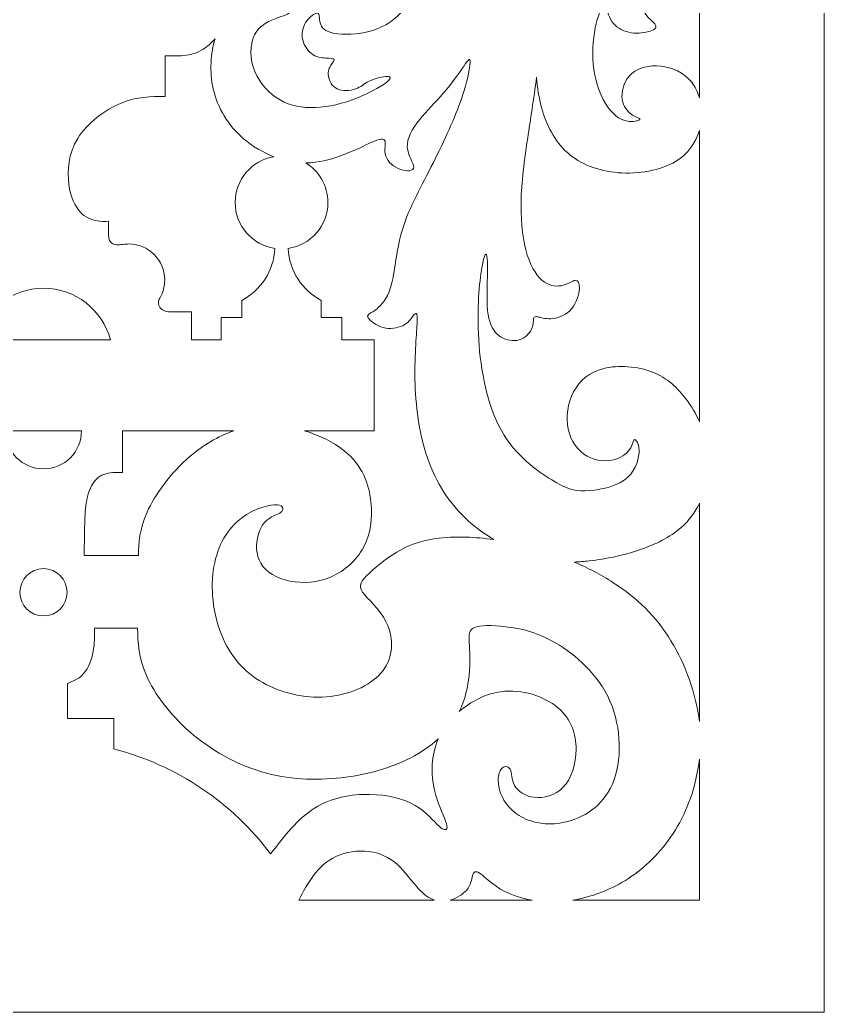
# Model space of a CAD drawing. Header units: millimetres. Extents: x -77 to 114, y -14 to 198.
# Drawn here: x 36.73 to 70.68, y 3.43 to 45.3 of the extents above; entities that cross this region are included whole.
import ezdxf

# ---------------------------------------------------------------- set-up
doc = ezdxf.new("R2010")
doc.units = ezdxf.units.MM
doc.header["$MEASUREMENT"] = 0
doc.layers.add('Default', color=7, linetype='Continuous')

msp = doc.modelspace()

# ---------------------------------------------------------------- linework, layer by layer
at = {"layer": 'Default', "lineweight": 9}
msp.add_lwpolyline([(4.776, 3.427), (70.682, 3.427), (70.682, 109.822), (4.776, 109.822), (4.776, 3.427)], close=True, dxfattribs=at)
for points, knots in [([(65.415, 54.648), (65.316, 54.094), (65.168, 53.525), (64.997, 52.915), (64.997, 52.915), (64.634, 51.616), (63.834, 50.07), (63.455, 49.088), (63.455, 49.088), (63.076, 48.107), (62.935, 47.447), (62.889, 46.912), (62.889, 46.912), (62.842, 46.376), (62.892, 45.963), (63.055, 45.671), (63.055, 45.671), (63.218, 45.379), (63.495, 45.206), (63.563, 45.077), (63.563, 45.077), (63.631, 44.948), (63.489, 44.861), (63.261, 44.803), (63.261, 44.803), (63.033, 44.744), (62.719, 44.713), (62.43, 44.778), (62.43, 44.778), (62.141, 44.843), (61.876, 45.003), (61.719, 45.237), (61.719, 45.237), (61.562, 45.471), (61.512, 45.779), (61.448, 45.89), (61.448, 45.89), (61.383, 46), (61.303, 45.914), (61.192, 45.594), (61.192, 45.594), (61.081, 45.274), (60.94, 44.72), (60.915, 44.116), (60.915, 44.116), (60.89, 43.513), (60.983, 42.86), (61.183, 42.325), (61.183, 42.325), (61.383, 41.789), (61.691, 41.37), (61.999, 41.173), (61.999, 41.173), (62.307, 40.976), (62.615, 41.001), (62.772, 41.035), (62.772, 41.035), (62.929, 41.068), (62.935, 41.112), (62.861, 41.152), (62.861, 41.152), (62.787, 41.191), (62.633, 41.229), (62.476, 41.364), (62.476, 41.364), (62.319, 41.5), (62.159, 41.734), (62.147, 42.054), (62.147, 42.054), (62.134, 42.374), (62.27, 42.78), (62.562, 43.036), (62.562, 43.036), (62.855, 43.291), (63.305, 43.396), (63.782, 43.347), (63.782, 43.347), (64.259, 43.298), (64.764, 43.094), (65.093, 42.666), (65.093, 42.666), (65.234, 42.482), (65.344, 42.257), (65.415, 42.009)], [0, 0, 0, 0, 0.045455, 0.045455, 0.045455, 0.045455, 0.090909, 0.090909, 0.090909, 0.090909, 0.136364, 0.136364, 0.136364, 0.136364, 0.181818, 0.181818, 0.181818, 0.181818, 0.227273, 0.227273, 0.227273, 0.227273, 0.272727, 0.272727, 0.272727, 0.272727, 0.318182, 0.318182, 0.318182, 0.318182, 0.363636, 0.363636, 0.363636, 0.363636, 0.409091, 0.409091, 0.409091, 0.409091, 0.454545, 0.454545, 0.454545, 0.454545, 0.5, 0.5, 0.5, 0.5, 0.545455, 0.545455, 0.545455, 0.545455, 0.590909, 0.590909, 0.590909, 0.590909, 0.636364, 0.636364, 0.636364, 0.636364, 0.681818, 0.681818, 0.681818, 0.681818, 0.727273, 0.727273, 0.727273, 0.727273, 0.772727, 0.772727, 0.772727, 0.772727, 0.818182, 0.818182, 0.818182, 0.818182, 0.863636, 0.863636, 0.863636, 0.863636, 0.909091, 0.909091, 0.909091, 0.909091, 1, 1, 1, 1]), ([(45.7, 45.676), (45.795, 45.75), (45.896, 45.813), (46, 45.864), (46, 45.864), (46.416, 46.067), (46.902, 46.092), (47.302, 46.034), (47.302, 46.034), (47.703, 45.975), (48.017, 45.834), (48.106, 45.726), (48.106, 45.726), (48.195, 45.618), (48.06, 45.544), (47.758, 45.437), (47.758, 45.437), (47.457, 45.329), (46.988, 45.187), (46.727, 44.818), (46.727, 44.818), (46.465, 44.448), (46.409, 43.851), (46.572, 43.319), (46.572, 43.319), (46.736, 42.786), (47.118, 42.318), (47.549, 42.023), (47.549, 42.023), (47.98, 41.727), (48.46, 41.604), (49.001, 41.598), (49.001, 41.598), (49.543, 41.591), (50.147, 41.703), (50.753, 41.924), (50.753, 41.924), (51.359, 42.145), (51.969, 42.478), (52.218, 42.672), (52.218, 42.672), (52.468, 42.866), (52.357, 42.921), (52.16, 42.909), (52.16, 42.909), (51.963, 42.897), (51.68, 42.816), (51.47, 42.709), (51.47, 42.709), (51.261, 42.601), (51.125, 42.466), (50.898, 42.386), (50.898, 42.386), (50.67, 42.306), (50.35, 42.281), (50.128, 42.386), (50.128, 42.386), (49.906, 42.49), (49.783, 42.725), (49.756, 42.925), (49.756, 42.925), (49.728, 43.124), (49.796, 43.291), (49.87, 43.408), (49.87, 43.408), (49.943, 43.525), (50.023, 43.593), (49.996, 43.63), (49.996, 43.63), (49.968, 43.666), (49.832, 43.673), (49.648, 43.688), (49.648, 43.688), (49.463, 43.703), (49.229, 43.728), (49.035, 43.876), (49.035, 43.876), (48.841, 44.024), (48.687, 44.295), (48.653, 44.556), (48.653, 44.556), (48.619, 44.818), (48.706, 45.07), (48.844, 45.258), (48.844, 45.258), (48.983, 45.446), (49.174, 45.569), (49.269, 45.587), (49.269, 45.587), (49.365, 45.606), (49.365, 45.52), (49.377, 45.366), (49.377, 45.366), (49.389, 45.212), (49.414, 44.99), (49.651, 44.852), (49.651, 44.852), (49.888, 44.713), (50.338, 44.658), (50.904, 44.713), (50.904, 44.713), (51.47, 44.768), (52.154, 44.935), (52.769, 45.55), (52.769, 45.55), (53.385, 46.166), (53.933, 47.232), (54.262, 48.143), (54.262, 48.143), (54.592, 49.054), (54.703, 49.811), (54.709, 50.482), (54.709, 50.482), (54.715, 51.153), (54.617, 51.739), (54.518, 52.016), (54.518, 52.016), (54.42, 52.293), (54.321, 52.262), (54.293, 52.093), (54.293, 52.093), (54.265, 51.923), (54.309, 51.615), (54.327, 51.341), (54.327, 51.341), (54.346, 51.067), (54.339, 50.827), (54.296, 50.59), (54.296, 50.59), (54.253, 50.353), (54.173, 50.119), (54.044, 49.965), (54.044, 49.965), (53.915, 49.811), (53.736, 49.737), (53.573, 49.697), (53.573, 49.697), (53.41, 49.658), (53.262, 49.651), (53.136, 49.719), (53.136, 49.719), (53.01, 49.787), (52.905, 49.928), (52.849, 50.03), (52.849, 50.03), (52.794, 50.131), (52.788, 50.193), (52.751, 50.221), (52.751, 50.221), (52.714, 50.248), (52.646, 50.242), (52.588, 50.199), (52.588, 50.199), (52.529, 50.156), (52.48, 50.076), (52.36, 49.99), (52.36, 49.99), (52.256, 49.915), (52.098, 49.835), (51.901, 49.824)], [0, 0, 0, 0, 0.02439, 0.02439, 0.02439, 0.02439, 0.04878, 0.04878, 0.04878, 0.04878, 0.073171, 0.073171, 0.073171, 0.073171, 0.097561, 0.097561, 0.097561, 0.097561, 0.121951, 0.121951, 0.121951, 0.121951, 0.146341, 0.146341, 0.146341, 0.146341, 0.170732, 0.170732, 0.170732, 0.170732, 0.195122, 0.195122, 0.195122, 0.195122, 0.219512, 0.219512, 0.219512, 0.219512, 0.243902, 0.243902, 0.243902, 0.243902, 0.268293, 0.268293, 0.268293, 0.268293, 0.292683, 0.292683, 0.292683, 0.292683, 0.317073, 0.317073, 0.317073, 0.317073, 0.341463, 0.341463, 0.341463, 0.341463, 0.365854, 0.365854, 0.365854, 0.365854, 0.390244, 0.390244, 0.390244, 0.390244, 0.414634, 0.414634, 0.414634, 0.414634, 0.439024, 0.439024, 0.439024, 0.439024, 0.463415, 0.463415, 0.463415, 0.463415, 0.487805, 0.487805, 0.487805, 0.487805, 0.512195, 0.512195, 0.512195, 0.512195, 0.536585, 0.536585, 0.536585, 0.536585, 0.560976, 0.560976, 0.560976, 0.560976, 0.585366, 0.585366, 0.585366, 0.585366, 0.609756, 0.609756, 0.609756, 0.609756, 0.634146, 0.634146, 0.634146, 0.634146, 0.658537, 0.658537, 0.658537, 0.658537, 0.682927, 0.682927, 0.682927, 0.682927, 0.707317, 0.707317, 0.707317, 0.707317, 0.731707, 0.731707, 0.731707, 0.731707, 0.756098, 0.756098, 0.756098, 0.756098, 0.780488, 0.780488, 0.780488, 0.780488, 0.804878, 0.804878, 0.804878, 0.804878, 0.829268, 0.829268, 0.829268, 0.829268, 0.853659, 0.853659, 0.853659, 0.853659, 0.878049, 0.878049, 0.878049, 0.878049, 0.902439, 0.902439, 0.902439, 0.902439, 0.926829, 0.926829, 0.926829, 0.926829, 0.95122, 0.95122, 0.95122, 0.95122, 1, 1, 1, 1]), ([(44.968, 44.5), (44.805, 44.318), (44.637, 44.17), (44.474, 44.064), (44.474, 44.064), (44.13, 43.84), (43.809, 43.802), (43.545, 43.787), (43.545, 43.787), (43.28, 43.771), (43.07, 43.778), (42.861, 43.784)], [0, 0, 0, 0, 0.25, 0.25, 0.25, 0.25, 0.5, 0.5, 0.5, 0.5, 1, 1, 1, 1]), ([(47.458, 39.528), (47.005, 39.7), (46.555, 39.956), (46.173, 40.283), (46.173, 40.283), (45.529, 40.834), (45.073, 41.591), (44.892, 42.395), (44.892, 42.395), (44.726, 43.129), (44.789, 43.902), (44.968, 44.5)], [0, 0, 0, 0, 0.25, 0.25, 0.25, 0.25, 0.5, 0.5, 0.5, 0.5, 1, 1, 1, 1]), ([(56.738, 23.37), (56.355, 23.599), (55.985, 23.866), (55.655, 24.163), (55.655, 24.163), (54.857, 24.88), (54.291, 25.774), (53.934, 26.82), (53.934, 26.82), (53.577, 27.867), (53.429, 29.068), (53.407, 30.133), (53.407, 30.133), (53.386, 31.198), (53.491, 32.128), (53.503, 32.565), (53.503, 32.565), (53.515, 33.002), (53.435, 32.946), (53.349, 32.836), (53.349, 32.836), (53.263, 32.725), (53.17, 32.558), (52.97, 32.439), (52.97, 32.439), (52.77, 32.319), (52.462, 32.245), (52.176, 32.294), (52.176, 32.294), (51.89, 32.343), (51.625, 32.516), (51.501, 32.639), (51.501, 32.639), (51.378, 32.762), (51.397, 32.836), (51.471, 32.891), (51.471, 32.891), (51.545, 32.947), (51.674, 32.983), (51.862, 33.156), (51.862, 33.156), (52.05, 33.328), (52.296, 33.636), (52.438, 34.209), (52.438, 34.209), (52.579, 34.781), (52.616, 35.619), (52.893, 36.499), (52.893, 36.499), (53.17, 37.38), (53.687, 38.303), (54.171, 39.258), (54.171, 39.258), (54.654, 40.212), (55.104, 41.197), (55.371, 41.964), (55.371, 41.964), (55.639, 42.73), (55.726, 43.279), (55.735, 43.506), (55.735, 43.506), (55.744, 43.734), (55.676, 43.642), (55.482, 43.365), (55.482, 43.365), (55.288, 43.088), (54.968, 42.626), (54.62, 42.219), (54.62, 42.219), (54.272, 41.813), (53.897, 41.462), (53.595, 41.083), (53.595, 41.083), (53.293, 40.705), (53.066, 40.298), (53.084, 39.935), (53.084, 39.935), (53.102, 39.572), (53.367, 39.252), (53.361, 39.082), (53.361, 39.082), (53.355, 38.913), (53.078, 38.894), (52.804, 38.99), (52.804, 38.99), (52.53, 39.085), (52.259, 39.295), (52.176, 39.553), (52.176, 39.553), (52.093, 39.812), (52.198, 40.12), (52.124, 40.224), (52.124, 40.224), (52.05, 40.329), (51.797, 40.231), (51.468, 40.08), (51.468, 40.08), (51.138, 39.929), (50.732, 39.725), (50.221, 39.544), (50.221, 39.544), (49.813, 39.399), (49.338, 39.268), (48.796, 39.268)], [0, 0, 0, 0, 0.037037, 0.037037, 0.037037, 0.037037, 0.074074, 0.074074, 0.074074, 0.074074, 0.111111, 0.111111, 0.111111, 0.111111, 0.148148, 0.148148, 0.148148, 0.148148, 0.185185, 0.185185, 0.185185, 0.185185, 0.222222, 0.222222, 0.222222, 0.222222, 0.259259, 0.259259, 0.259259, 0.259259, 0.296296, 0.296296, 0.296296, 0.296296, 0.333333, 0.333333, 0.333333, 0.333333, 0.37037, 0.37037, 0.37037, 0.37037, 0.407407, 0.407407, 0.407407, 0.407407, 0.444444, 0.444444, 0.444444, 0.444444, 0.481481, 0.481481, 0.481481, 0.481481, 0.518519, 0.518519, 0.518519, 0.518519, 0.555556, 0.555556, 0.555556, 0.555556, 0.592593, 0.592593, 0.592593, 0.592593, 0.62963, 0.62963, 0.62963, 0.62963, 0.666667, 0.666667, 0.666667, 0.666667, 0.703704, 0.703704, 0.703704, 0.703704, 0.740741, 0.740741, 0.740741, 0.740741, 0.777778, 0.777778, 0.777778, 0.777778, 0.814815, 0.814815, 0.814815, 0.814815, 0.851852, 0.851852, 0.851852, 0.851852, 0.888889, 0.888889, 0.888889, 0.888889, 0.925926, 0.925926, 0.925926, 0.925926, 1, 1, 1, 1]), ([(58.543, 42.885), (58.422, 41.959), (58.279, 41.068), (58.169, 40.324), (58.169, 40.324), (57.987, 39.104), (57.888, 38.279), (57.885, 37.487), (57.885, 37.487), (57.881, 36.696), (57.974, 35.939), (58.152, 35.372), (58.152, 35.372), (58.331, 34.806), (58.596, 34.43), (58.873, 34.239), (58.873, 34.239), (59.15, 34.048), (59.439, 34.042), (59.667, 34.104), (59.667, 34.104), (59.895, 34.165), (60.061, 34.295), (60.178, 34.304), (60.178, 34.304), (60.295, 34.313), (60.363, 34.202), (60.348, 33.965), (60.348, 33.965), (60.332, 33.728), (60.233, 33.365), (60.027, 33.116), (60.027, 33.116), (59.821, 32.866), (59.507, 32.731), (59.242, 32.697), (59.242, 32.697), (58.978, 32.663), (58.762, 32.731), (58.627, 32.762), (58.627, 32.762), (58.491, 32.792), (58.435, 32.786), (58.417, 32.697), (58.417, 32.697), (58.398, 32.608), (58.417, 32.435), (58.331, 32.25), (58.331, 32.25), (58.245, 32.066), (58.054, 31.869), (57.807, 31.798), (57.807, 31.798), (57.561, 31.727), (57.259, 31.783), (57.041, 31.912), (57.041, 31.912), (56.822, 32.041), (56.687, 32.245), (56.595, 32.494), (56.595, 32.494), (56.502, 32.743), (56.453, 33.039), (56.45, 33.574), (56.45, 33.574), (56.447, 34.11), (56.49, 34.886), (56.462, 35.221), (56.462, 35.221), (56.434, 35.557), (56.336, 35.452), (56.231, 34.84), (56.231, 34.84), (56.127, 34.227), (56.016, 33.106), (56.099, 31.807), (56.099, 31.807), (56.182, 30.508), (56.459, 29.03), (57.056, 27.968), (57.056, 27.968), (57.653, 26.906), (58.571, 26.259), (59.18, 25.887), (59.18, 25.887), (59.79, 25.515), (60.092, 25.416), (60.593, 25.428), (60.593, 25.428), (61.095, 25.441), (61.797, 25.564), (62.234, 25.872), (62.234, 25.872), (62.671, 26.18), (62.844, 26.672), (62.866, 27.02), (62.866, 27.02), (62.887, 27.368), (62.758, 27.571), (62.693, 27.587), (62.693, 27.587), (62.628, 27.602), (62.628, 27.429), (62.518, 27.242), (62.518, 27.242), (62.407, 27.054), (62.185, 26.851), (61.85, 26.755), (61.85, 26.755), (61.514, 26.66), (61.064, 26.672), (60.683, 26.887), (60.683, 26.887), (60.301, 27.103), (59.987, 27.522), (59.876, 28.027), (59.876, 28.027), (59.765, 28.531), (59.858, 29.123), (60.107, 29.6), (60.107, 29.6), (60.356, 30.077), (60.763, 30.44), (61.375, 30.591), (61.375, 30.591), (61.988, 30.742), (62.807, 30.68), (63.435, 30.437), (63.435, 30.437), (64.063, 30.194), (64.501, 29.769), (64.861, 29.289), (64.861, 29.289), (65.078, 28.999), (65.268, 28.688), (65.415, 28.342)], [0, 0, 0, 0, 0.028571, 0.028571, 0.028571, 0.028571, 0.057143, 0.057143, 0.057143, 0.057143, 0.085714, 0.085714, 0.085714, 0.085714, 0.114286, 0.114286, 0.114286, 0.114286, 0.142857, 0.142857, 0.142857, 0.142857, 0.171429, 0.171429, 0.171429, 0.171429, 0.2, 0.2, 0.2, 0.2, 0.228571, 0.228571, 0.228571, 0.228571, 0.257143, 0.257143, 0.257143, 0.257143, 0.285714, 0.285714, 0.285714, 0.285714, 0.314286, 0.314286, 0.314286, 0.314286, 0.342857, 0.342857, 0.342857, 0.342857, 0.371429, 0.371429, 0.371429, 0.371429, 0.4, 0.4, 0.4, 0.4, 0.428571, 0.428571, 0.428571, 0.428571, 0.457143, 0.457143, 0.457143, 0.457143, 0.485714, 0.485714, 0.485714, 0.485714, 0.514286, 0.514286, 0.514286, 0.514286, 0.542857, 0.542857, 0.542857, 0.542857, 0.571429, 0.571429, 0.571429, 0.571429, 0.6, 0.6, 0.6, 0.6, 0.628571, 0.628571, 0.628571, 0.628571, 0.657143, 0.657143, 0.657143, 0.657143, 0.685714, 0.685714, 0.685714, 0.685714, 0.714286, 0.714286, 0.714286, 0.714286, 0.742857, 0.742857, 0.742857, 0.742857, 0.771429, 0.771429, 0.771429, 0.771429, 0.8, 0.8, 0.8, 0.8, 0.828571, 0.828571, 0.828571, 0.828571, 0.857143, 0.857143, 0.857143, 0.857143, 0.885714, 0.885714, 0.885714, 0.885714, 0.914286, 0.914286, 0.914286, 0.914286, 0.942857, 0.942857, 0.942857, 0.942857, 1, 1, 1, 1]), ([(65.415, 40.634), (65.267, 40.122), (64.943, 39.648), (64.413, 39.329), (64.413, 39.329), (63.773, 38.944), (62.83, 38.784), (61.984, 38.852), (61.984, 38.852), (61.137, 38.92), (60.386, 39.215), (59.841, 39.701), (59.841, 39.701), (59.296, 40.188), (58.957, 40.865), (58.754, 41.598), (58.754, 41.598), (58.641, 42.005), (58.57, 42.429), (58.543, 42.885)], [0, 0, 0, 0, 0.166667, 0.166667, 0.166667, 0.166667, 0.333333, 0.333333, 0.333333, 0.333333, 0.5, 0.5, 0.5, 0.5, 0.666667, 0.666667, 0.666667, 0.666667, 1, 1, 1, 1]), ([(42.861, 42.066), (42.27, 42.066), (41.679, 42.066), (41.005, 41.786), (41.005, 41.786), (40.331, 41.506), (39.573, 40.945), (39.173, 40.299), (39.173, 40.299), (38.773, 39.652), (38.729, 38.92), (38.8, 38.365), (38.8, 38.365), (38.871, 37.811), (39.056, 37.436), (39.271, 37.202), (39.271, 37.202), (39.487, 36.968), (39.733, 36.875), (39.939, 36.832), (39.939, 36.832), (40.146, 36.789), (40.312, 36.795), (40.478, 36.801)], [0, 0, 0, 0, 0.142857, 0.142857, 0.142857, 0.142857, 0.285714, 0.285714, 0.285714, 0.285714, 0.428571, 0.428571, 0.428571, 0.428571, 0.571429, 0.571429, 0.571429, 0.571429, 0.714286, 0.714286, 0.714286, 0.714286, 1, 1, 1, 1]), ([(47.458, 39.528), (46.528, 39.376), (45.818, 38.569), (45.818, 37.596), (45.818, 37.596), (45.818, 36.61), (46.546, 35.794), (47.494, 35.658)], [0, 0, 0, 0, 0.333333, 0.333333, 0.333333, 0.333333, 1, 1, 1, 1]), ([(48.057, 35.657), (49.006, 35.793), (49.734, 36.609), (49.734, 37.596), (49.734, 37.596), (49.734, 38.303), (49.358, 38.924), (48.796, 39.268)], [0, 0, 0, 0, 0.333333, 0.333333, 0.333333, 0.333333, 1, 1, 1, 1]), ([(41.083, 35.823), (40.983, 35.812), (40.883, 35.801), (40.803, 35.808), (40.803, 35.808), (40.722, 35.816), (40.66, 35.842), (40.609, 35.883), (40.609, 35.883), (40.558, 35.923), (40.517, 35.978), (40.497, 36.042), (40.497, 36.042), (40.477, 36.105), (40.478, 36.176), (40.478, 36.247)], [0, 0, 0, 0, 0.2, 0.2, 0.2, 0.2, 0.4, 0.4, 0.4, 0.4, 0.6, 0.6, 0.6, 0.6, 1, 1, 1, 1]), ([(42.633, 33.555), (42.768, 33.78), (42.845, 34.045), (42.845, 34.328), (42.845, 34.328), (42.845, 35.164), (42.167, 35.843), (41.33, 35.843), (41.33, 35.843), (41.246, 35.843), (41.164, 35.836), (41.083, 35.823)], [0, 0, 0, 0, 0.25, 0.25, 0.25, 0.25, 0.5, 0.5, 0.5, 0.5, 1, 1, 1, 1]), ([(42.633, 33.555), (42.609, 33.501), (42.585, 33.447), (42.584, 33.378), (42.584, 33.378), (42.582, 33.309), (42.604, 33.224), (42.653, 33.155), (42.653, 33.155), (42.703, 33.085), (42.78, 33.032), (42.867, 33.005), (42.867, 33.005), (42.955, 32.978), (43.054, 32.977), (43.152, 32.977)], [0, 0, 0, 0, 0.2, 0.2, 0.2, 0.2, 0.4, 0.4, 0.4, 0.4, 0.6, 0.6, 0.6, 0.6, 1, 1, 1, 1]), ([(46.099, 33.464), (46.099, 33.464), (46.099, 32.737), (46.099, 32.737), (46.099, 32.737), (46.099, 32.737), (45.225, 32.737), (45.225, 32.737), (45.225, 32.737), (45.225, 32.737), (45.225, 31.8), (45.225, 31.8)], [0, 0, 0, 0, 0.25, 0.25, 0.25, 0.25, 0.5, 0.5, 0.5, 0.5, 1, 1, 1, 1]), ([(49.452, 33.464), (49.452, 33.464), (49.452, 32.737), (49.452, 32.737), (49.452, 32.737), (49.452, 32.737), (50.326, 32.737), (50.326, 32.737), (50.326, 32.737), (50.326, 32.737), (50.326, 31.8), (50.326, 31.8)], [0, 0, 0, 0, 0.25, 0.25, 0.25, 0.25, 0.5, 0.5, 0.5, 0.5, 1, 1, 1, 1]), ([(50.326, 31.8), (50.326, 31.8), (51.693, 31.8), (51.693, 31.8), (51.693, 31.8), (51.693, 31.8), (51.693, 27.958), (51.693, 27.958), (51.693, 27.958), (51.693, 27.958), (48.745, 27.958), (48.745, 27.958)], [0, 0, 0, 0, 0.25, 0.25, 0.25, 0.25, 0.5, 0.5, 0.5, 0.5, 1, 1, 1, 1]), ([(41.734, 22.696), (41.753, 23.244), (41.772, 23.792), (42.101, 24.522), (42.101, 24.522), (42.43, 25.251), (43.071, 26.163), (43.926, 26.889), (43.926, 26.889), (44.462, 27.344), (45.083, 27.726), (45.768, 27.958)], [0, 0, 0, 0, 0.25, 0.25, 0.25, 0.25, 0.5, 0.5, 0.5, 0.5, 1, 1, 1, 1]), ([(48.745, 27.958), (49.387, 27.766), (49.978, 27.471), (50.41, 27.129), (50.41, 27.129), (51.21, 26.495), (51.469, 25.694), (51.549, 24.968), (51.549, 24.968), (51.629, 24.241), (51.531, 23.589), (51.235, 23.041), (51.235, 23.041), (50.939, 22.493), (50.447, 22.049), (49.88, 21.803), (49.88, 21.803), (49.314, 21.557), (48.673, 21.507), (48.126, 21.618), (48.126, 21.618), (47.578, 21.729), (47.122, 22), (46.9, 22.369), (46.9, 22.369), (46.679, 22.739), (46.691, 23.207), (46.789, 23.558), (46.789, 23.558), (46.888, 23.909), (47.073, 24.143), (47.276, 24.278), (47.276, 24.278), (47.479, 24.414), (47.701, 24.451), (47.793, 24.561), (47.793, 24.561), (47.885, 24.672), (47.849, 24.857), (47.479, 24.839), (47.479, 24.839), (47.11, 24.82), (46.408, 24.598), (45.872, 24.1), (45.872, 24.1), (45.336, 23.601), (44.967, 22.825), (44.875, 21.896), (44.875, 21.896), (44.782, 20.966), (44.967, 19.882), (45.386, 19.032), (45.386, 19.032), (45.804, 18.183), (46.457, 17.567), (47.282, 17.179), (47.282, 17.179), (48.107, 16.791), (49.105, 16.631), (50.016, 16.773), (50.016, 16.773), (50.927, 16.914), (51.752, 17.358), (52.14, 17.955), (52.14, 17.955), (52.528, 18.552), (52.479, 19.303), (52.195, 19.882), (52.195, 19.882), (51.912, 20.461), (51.395, 20.867), (51.198, 21.157), (51.198, 21.157), (51.001, 21.446), (51.124, 21.619), (51.487, 21.957), (51.487, 21.957), (51.851, 22.296), (52.454, 22.801), (53.156, 23.102), (53.156, 23.102), (53.858, 23.404), (54.658, 23.503), (55.576, 23.472), (55.576, 23.472), (55.946, 23.459), (56.334, 23.426), (56.738, 23.37)], [0, 0, 0, 0, 0.043478, 0.043478, 0.043478, 0.043478, 0.086957, 0.086957, 0.086957, 0.086957, 0.130435, 0.130435, 0.130435, 0.130435, 0.173913, 0.173913, 0.173913, 0.173913, 0.217391, 0.217391, 0.217391, 0.217391, 0.26087, 0.26087, 0.26087, 0.26087, 0.304348, 0.304348, 0.304348, 0.304348, 0.347826, 0.347826, 0.347826, 0.347826, 0.391304, 0.391304, 0.391304, 0.391304, 0.434783, 0.434783, 0.434783, 0.434783, 0.478261, 0.478261, 0.478261, 0.478261, 0.521739, 0.521739, 0.521739, 0.521739, 0.565217, 0.565217, 0.565217, 0.565217, 0.608696, 0.608696, 0.608696, 0.608696, 0.652174, 0.652174, 0.652174, 0.652174, 0.695652, 0.695652, 0.695652, 0.695652, 0.73913, 0.73913, 0.73913, 0.73913, 0.782609, 0.782609, 0.782609, 0.782609, 0.826087, 0.826087, 0.826087, 0.826087, 0.869565, 0.869565, 0.869565, 0.869565, 0.913043, 0.913043, 0.913043, 0.913043, 1, 1, 1, 1]), ([(41.069, 26.206), (40.786, 26.206), (40.503, 26.206), (40.275, 26.12), (40.275, 26.12), (40.047, 26.034), (39.875, 25.861), (39.752, 25.631), (39.752, 25.631), (39.629, 25.4), (39.555, 25.11), (39.515, 24.79), (39.515, 24.79), (39.475, 24.47), (39.468, 24.119), (39.462, 23.765), (39.462, 23.765), (39.456, 23.411), (39.45, 23.054), (39.444, 22.696)], [0, 0, 0, 0, 0.166667, 0.166667, 0.166667, 0.166667, 0.333333, 0.333333, 0.333333, 0.333333, 0.5, 0.5, 0.5, 0.5, 0.666667, 0.666667, 0.666667, 0.666667, 1, 1, 1, 1]), ([(65.415, 24.911), (65.231, 24.511), (64.972, 24.17), (64.648, 23.883), (64.648, 23.883), (64.174, 23.465), (63.558, 23.163), (62.89, 22.935), (62.89, 22.935), (62.222, 22.707), (61.501, 22.553), (60.762, 22.47), (60.762, 22.47), (60.555, 22.447), (60.346, 22.429), (60.133, 22.421)], [0, 0, 0, 0, 0.2, 0.2, 0.2, 0.2, 0.4, 0.4, 0.4, 0.4, 0.6, 0.6, 0.6, 0.6, 1, 1, 1, 1]), ([(60.133, 22.421), (60.704, 22.176), (61.263, 21.887), (61.782, 21.551), (61.782, 21.551), (62.761, 20.917), (63.599, 20.116), (64.214, 19.1), (64.214, 19.1), (64.83, 18.085), (65.279, 16.853), (65.415, 15.689)], [0, 0, 0, 0, 0.25, 0.25, 0.25, 0.25, 0.5, 0.5, 0.5, 0.5, 1, 1, 1, 1]), ([(37.729, 22.142), (37.178, 22.142), (36.731, 21.696), (36.731, 21.145), (36.731, 21.145), (36.731, 20.594), (37.178, 20.147), (37.729, 20.147)], [0, 0, 0, 0, 0.333333, 0.333333, 0.333333, 0.333333, 1, 1, 1, 1]), ([(37.729, 22.142), (38.28, 22.142), (38.726, 21.696), (38.726, 21.145), (38.726, 21.145), (38.726, 20.594), (38.28, 20.147), (37.729, 20.147)], [0, 0, 0, 0, 0.333333, 0.333333, 0.333333, 0.333333, 1, 1, 1, 1]), ([(55.28, 16.119), (55.758, 16.528), (56.38, 16.861), (57.035, 16.951), (57.035, 16.951), (57.921, 17.075), (58.87, 16.754), (59.443, 16.274), (59.443, 16.274), (60.015, 15.794), (60.212, 15.153), (60.212, 14.526), (60.212, 14.526), (60.212, 13.898), (60.015, 13.282), (59.67, 12.918), (59.67, 12.918), (59.326, 12.555), (58.833, 12.444), (58.439, 12.493), (58.439, 12.493), (58.045, 12.543), (57.749, 12.752), (57.614, 12.998), (57.614, 12.998), (57.478, 13.245), (57.503, 13.528), (57.423, 13.676), (57.423, 13.676), (57.343, 13.824), (57.158, 13.836), (57.041, 13.676), (57.041, 13.676), (56.924, 13.516), (56.875, 13.183), (56.98, 12.808), (56.98, 12.808), (57.084, 12.432), (57.343, 12.013), (57.811, 11.724), (57.811, 11.724), (58.279, 11.435), (58.956, 11.274), (59.719, 11.44), (59.719, 11.44), (60.483, 11.607), (61.333, 12.099), (61.745, 13.054), (61.745, 13.054), (62.158, 14.008), (62.133, 15.424), (61.641, 16.551), (61.641, 16.551), (61.148, 17.678), (60.187, 18.516), (59.356, 19.002), (59.356, 19.002), (58.525, 19.488), (57.823, 19.624), (57.232, 19.691), (57.232, 19.691), (56.641, 19.759), (56.16, 19.759), (55.921, 19.661), (55.921, 19.661), (55.68, 19.562), (55.68, 19.365), (55.699, 19.026), (55.699, 19.026), (55.717, 18.688), (55.754, 18.207), (55.693, 17.629), (55.693, 17.629), (55.643, 17.162), (55.529, 16.63), (55.28, 16.119)], [0, 0, 0, 0, 0.05, 0.05, 0.05, 0.05, 0.1, 0.1, 0.1, 0.1, 0.15, 0.15, 0.15, 0.15, 0.2, 0.2, 0.2, 0.2, 0.25, 0.25, 0.25, 0.25, 0.3, 0.3, 0.3, 0.3, 0.35, 0.35, 0.35, 0.35, 0.4, 0.4, 0.4, 0.4, 0.45, 0.45, 0.45, 0.45, 0.5, 0.5, 0.5, 0.5, 0.55, 0.55, 0.55, 0.55, 0.6, 0.6, 0.6, 0.6, 0.65, 0.65, 0.65, 0.65, 0.7, 0.7, 0.7, 0.7, 0.75, 0.75, 0.75, 0.75, 0.8, 0.8, 0.8, 0.8, 0.85, 0.85, 0.85, 0.85, 0.9, 0.9, 0.9, 0.9, 1, 1, 1, 1]), ([(39.887, 19.63), (39.887, 19.31), (39.888, 18.99), (39.823, 18.652), (39.823, 18.652), (39.758, 18.313), (39.629, 17.956), (39.438, 17.728), (39.438, 17.728), (39.247, 17.5), (38.994, 17.401), (38.742, 17.303)], [0, 0, 0, 0, 0.25, 0.25, 0.25, 0.25, 0.5, 0.5, 0.5, 0.5, 1, 1, 1, 1]), ([(54.393, 14.958), (54.067, 14.662), (53.678, 14.392), (53.23, 14.162), (53.23, 14.162), (52.405, 13.737), (51.383, 13.442), (50.293, 13.318), (50.293, 13.318), (49.203, 13.195), (48.045, 13.245), (46.937, 13.571), (46.937, 13.571), (45.829, 13.897), (44.77, 14.501), (43.914, 15.246), (43.914, 15.246), (43.058, 15.991), (42.406, 16.877), (42.07, 17.632), (42.07, 17.632), (41.735, 18.386), (41.716, 19.008), (41.698, 19.63)], [0, 0, 0, 0, 0.142857, 0.142857, 0.142857, 0.142857, 0.285714, 0.285714, 0.285714, 0.285714, 0.428571, 0.428571, 0.428571, 0.428571, 0.571429, 0.571429, 0.571429, 0.571429, 0.714286, 0.714286, 0.714286, 0.714286, 1, 1, 1, 1]), ([(40.691, 14.533), (40.691, 14.533), (40.691, 15.825), (40.691, 15.825), (40.691, 15.825), (40.691, 15.825), (38.742, 15.825), (38.742, 15.825), (38.742, 15.825), (38.742, 15.825), (38.742, 17.303), (38.742, 17.303)], [0, 0, 0, 0, 0.25, 0.25, 0.25, 0.25, 0.5, 0.5, 0.5, 0.5, 1, 1, 1, 1]), ([(47.314, 10.103), (47.886, 10.847), (48.458, 11.59), (49.169, 12.036), (49.169, 12.036), (49.88, 12.481), (50.73, 12.629), (51.493, 12.617), (51.493, 12.617), (52.257, 12.604), (52.934, 12.432), (53.42, 12.149), (53.42, 12.149), (53.907, 11.865), (54.203, 11.471), (54.424, 11.275), (54.424, 11.275), (54.646, 11.077), (54.794, 11.077), (54.757, 11.293), (54.757, 11.293), (54.72, 11.508), (54.498, 11.939), (54.345, 12.395), (54.345, 12.395), (54.191, 12.851), (54.104, 13.331), (54.141, 13.885), (54.141, 13.885), (54.164, 14.223), (54.232, 14.589), (54.393, 14.958)], [0, 0, 0, 0, 0.111111, 0.111111, 0.111111, 0.111111, 0.222222, 0.222222, 0.222222, 0.222222, 0.333333, 0.333333, 0.333333, 0.333333, 0.444444, 0.444444, 0.444444, 0.444444, 0.555556, 0.555556, 0.555556, 0.555556, 0.666667, 0.666667, 0.666667, 0.666667, 0.777778, 0.777778, 0.777778, 0.777778, 1, 1, 1, 1]), ([(65.415, 14.104), (65.349, 13.527), (65.216, 12.976), (65.039, 12.463), (65.039, 12.463), (64.707, 11.496), (64.165, 10.659), (63.543, 10.006), (63.543, 10.006), (62.921, 9.354), (62.219, 8.885), (61.468, 8.565), (61.468, 8.565), (61.013, 8.371), (60.54, 8.232), (60.069, 8.153)], [0, 0, 0, 0, 0.2, 0.2, 0.2, 0.2, 0.4, 0.4, 0.4, 0.4, 0.6, 0.6, 0.6, 0.6, 1, 1, 1, 1]), ([(54.23, 8.153), (53.99, 8.236), (53.771, 8.409), (53.565, 8.628), (53.565, 8.628), (53.267, 8.947), (52.996, 9.366), (52.657, 9.667), (52.657, 9.667), (52.319, 9.969), (51.912, 10.154), (51.457, 10.209), (51.457, 10.209), (51.001, 10.265), (50.496, 10.19), (50.09, 10.006), (50.09, 10.006), (49.684, 9.821), (49.375, 9.526), (49.128, 9.198), (49.128, 9.198), (48.88, 8.871), (48.691, 8.512), (48.503, 8.153)], [0, 0, 0, 0, 0.142857, 0.142857, 0.142857, 0.142857, 0.285714, 0.285714, 0.285714, 0.285714, 0.428571, 0.428571, 0.428571, 0.428571, 0.571429, 0.571429, 0.571429, 0.571429, 0.714286, 0.714286, 0.714286, 0.714286, 1, 1, 1, 1]), ([(58.35, 8.153), (57.905, 8.231), (57.499, 8.367), (57.177, 8.534), (57.177, 8.534), (56.666, 8.799), (56.358, 9.144), (56.161, 9.28), (56.161, 9.28), (55.964, 9.415), (55.877, 9.341), (55.834, 9.187), (55.834, 9.187), (55.791, 9.033), (55.791, 8.799), (55.579, 8.567), (55.579, 8.567), (55.427, 8.401), (55.168, 8.236), (54.895, 8.153)], [0, 0, 0, 0, 0.166667, 0.166667, 0.166667, 0.166667, 0.333333, 0.333333, 0.333333, 0.333333, 0.5, 0.5, 0.5, 0.5, 0.666667, 0.666667, 0.666667, 0.666667, 1, 1, 1, 1])]:
    msp.add_open_spline(points, degree=3, knots=knots, dxfattribs=at)
for points in [[(65.415, 42.009), (65.415, 42.009), (65.415, 54.648), (65.415, 54.648)], [(42.861, 43.784), (42.861, 43.784), (42.861, 42.066), (42.861, 42.066)], [(65.415, 28.342), (65.415, 28.342), (65.415, 40.634), (65.415, 40.634)], [(40.478, 36.801), (40.478, 36.801), (40.478, 36.247), (40.478, 36.247)], [(47.494, 35.657), (47.451, 34.704), (46.897, 33.883), (46.099, 33.464)], [(48.057, 35.657), (48.1, 34.704), (48.655, 33.883), (49.452, 33.464)], [(34.906, 31.8), (35.234, 33.052), (36.374, 33.975), (37.729, 33.975)], [(40.552, 31.8), (40.223, 33.052), (39.084, 33.975), (37.729, 33.975)], [(43.969, 32.977), (43.969, 32.977), (43.152, 32.977), (43.152, 32.977)], [(43.969, 31.8), (43.969, 31.8), (43.969, 32.977), (43.969, 32.977)], [(34.906, 31.8), (34.906, 31.8), (40.552, 31.8), (40.552, 31.8)], [(43.969, 31.8), (43.969, 31.8), (45.225, 31.799), (45.225, 31.799)], [(37.729, 26.354), (36.843, 26.354), (36.125, 27.072), (36.125, 27.958)], [(36.125, 27.958), (36.125, 27.958), (39.333, 27.958), (39.333, 27.958)], [(37.729, 26.354), (38.615, 26.354), (39.333, 27.072), (39.333, 27.958)], [(45.768, 27.958), (45.768, 27.958), (41.069, 27.958), (41.069, 27.958)], [(41.069, 27.958), (41.069, 27.958), (41.069, 26.206), (41.069, 26.206)], [(65.415, 15.689), (65.415, 15.689), (65.415, 24.91), (65.415, 24.91)], [(41.734, 22.696), (41.734, 22.696), (39.444, 22.696), (39.444, 22.696)], [(41.698, 19.63), (41.698, 19.63), (39.887, 19.63), (39.887, 19.63)], [(40.691, 14.533), (43.377, 13.849), (45.699, 12.257), (47.314, 10.103)], [(65.415, 8.153), (65.415, 8.153), (65.415, 14.104), (65.415, 14.104)], [(48.503, 8.153), (48.503, 8.153), (54.23, 8.153), (54.23, 8.153)], [(54.896, 8.153), (54.896, 8.153), (58.35, 8.153), (58.35, 8.153)], [(60.07, 8.153), (60.07, 8.153), (65.415, 8.153), (65.415, 8.153)]]:
    msp.add_open_spline(points, degree=3, dxfattribs=at)

doc.saveas('drawing.dxf')
